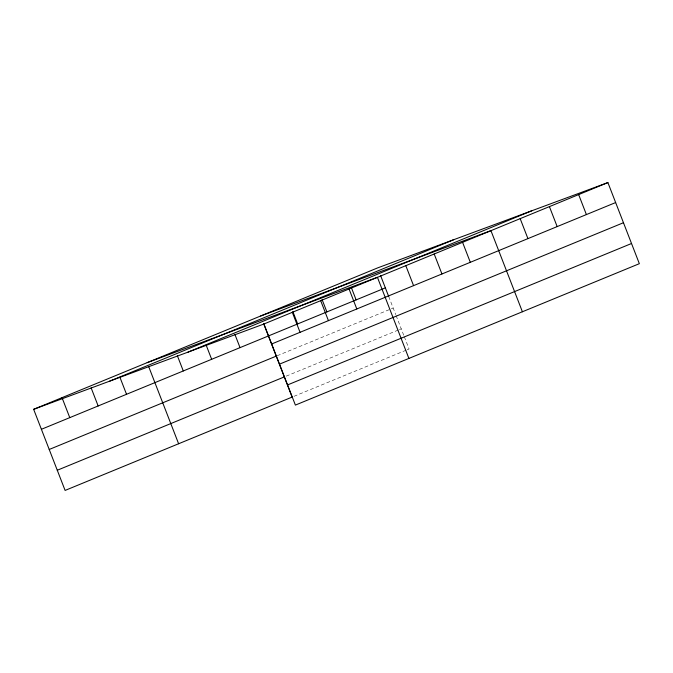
<?xml version="1.0" encoding="UTF-8"?>
<svg xmlns="http://www.w3.org/2000/svg" width="673" height="673" viewBox="0 0 673 673"><rect width="100%" height="100%" fill="white"/><g stroke="black" fill="none" stroke-linecap="round" stroke-linejoin="round"><path stroke-width="0.5" stroke-dasharray="3.37 2.52" d="M277.183 355.739L390.357 309.21M391.299 308.823L393.183 308.049M286.185 376.14L398.416 329.997M399.358 329.61L401.243 328.828M294.008 396.313L406.24 350.162M407.182 349.775L409.066 349.001L404.229 336.517M388.716 296.524L395.749 314.661M396.119 315.603L403.85 335.558"/><path stroke-width="1.01" d="M263.614 323.595L292.124 397.087L65.104 490.424L33.65 409.319L377.612 267.904L607.896 182.576L639.35 263.681L295.388 405.096L263.934 323.999L607.896 182.576M109.64 381.162L453.602 239.748M187.935 352.156L531.897 210.733M41.398 429.298L385.36 287.876M271.682 343.97L615.644 202.556M49.222 449.471L276.241 356.135M279.505 364.143L623.467 222.721M57.281 470.25L284.3 376.914M287.564 384.931L631.526 243.508M260.67 315.982L490.945 230.662L522.399 311.759M147.16 362.654L377.435 277.326L408.898 358.431M33.65 409.319L263.934 323.999M578.654 194.598L586.402 214.578M549.42 206.619L557.168 226.591M520.179 218.641L527.926 238.612M462.57 242.33L470.318 262.302M434.194 253.999L441.942 273.97M405.811 265.658L413.567 285.638M380.565 275.509L388.716 296.524M351.331 287.531L356.126 299.897M349.06 288.995L356.808 308.974M322.089 299.552L326.885 311.919M320.685 300.663L328.432 320.642M292.856 311.574L297.651 323.94M292.309 312.331L300.057 332.311M234.869 334.313L240.034 347.63M206.123 345.022L211.659 359.298M177.378 355.739L183.283 370.958M148.632 366.457L178.614 443.751M119.887 377.174L126.532 394.294M91.141 387.892L98.149 405.962M62.025 397.659L69.773 417.63"/></g></svg>
